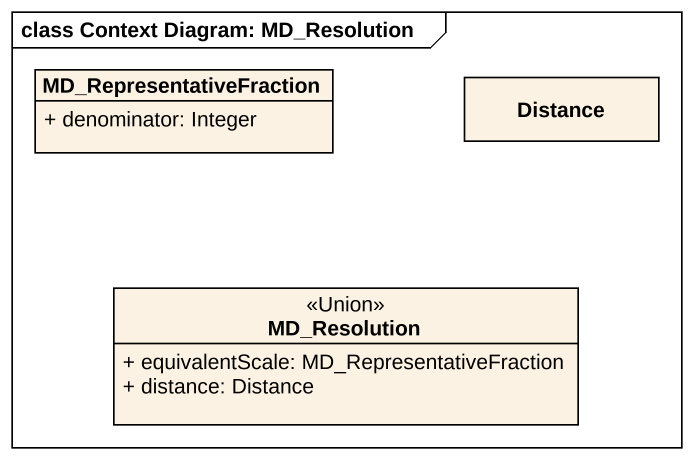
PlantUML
@startuml
mainframe class Context Diagram: MD_Resolution
hide circle
hide empty members
skinparam classAttributeIconSize 0
class MD_RepresentativeFraction {
  + denominator: Integer
}
class Distance
class MD_Resolution <<Union>> {
  + equivalentScale: MD_RepresentativeFraction
  + distance: Distance
}
@enduml
